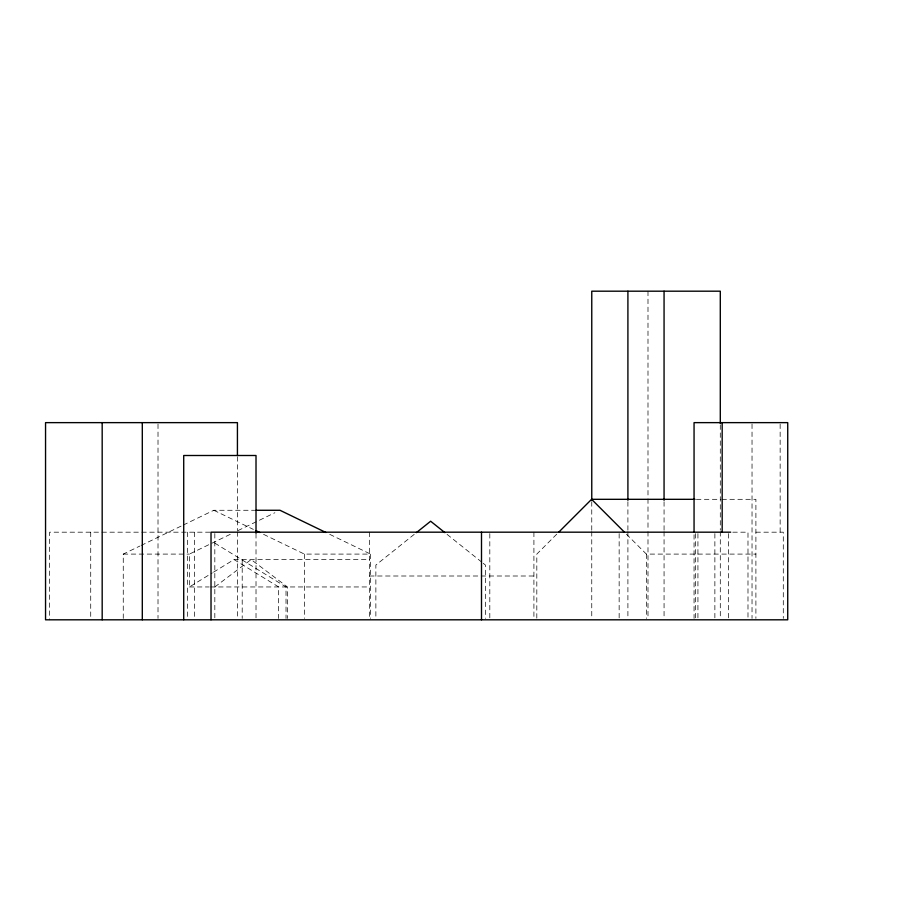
<?xml version="1.0" encoding="UTF-8"?>
<svg xmlns="http://www.w3.org/2000/svg" width="911" height="911" viewBox="0 0 911 911"><rect width="100%" height="100%" fill="white"/><g stroke="black" fill="none" stroke-linecap="round" stroke-linejoin="round"><path stroke-width="0.68" stroke-dasharray="4.55 3.42" d="M556.735 534.176L536.818 554.093L536.818 618.421M414.209 534.37L375.867 565.048L375.867 618.41M214.825 586.957L251.129 559.57L287.443 586.957L287.443 618.444M230.244 534.336L189.42 554.093L189.42 586.957L212.331 572.894M213.538 572.154L234.047 559.57L369.604 559.57M123.258 618.421L123.258 554.093L139.838 546.065M141.114 545.45L181.927 525.704M183.202 525.089L213.823 510.274L254.647 510.274M237.896 530.635L274.883 512.745M696.414 499.319L720.499 499.319M721.911 499.319L755.902 499.319L755.902 618.421M210.077 532.183L49.615 532.183L49.615 619.81M732.774 532.183L747.988 532.183L747.988 618.398M755.902 532.183L783.289 532.183L783.289 618.398M123.258 554.093L189.42 554.093M263.564 534.336L304.376 554.093L370.549 554.093L370.549 618.421M626.449 534.176L646.366 554.093L755.902 554.093M369.604 576.003L533.914 576.003M189.42 586.957L209.177 586.957M210.589 586.957L369.604 586.957M329.725 534.336L370.549 554.093M213.823 510.274L253.36 529.405M234.047 559.57L278.664 586.957L278.664 618.444M214.825 543.138L286.02 586.957L286.02 618.444M447.073 534.37L482.124 562.417M483.217 563.294L485.415 565.048L485.415 618.41M780.146 424.059L780.146 532.183M752.03 424.059L752.03 618.398M728.629 533.595L728.629 618.398M720.294 424.913L720.294 530.191M720.294 531.614L720.294 618.398M714.873 533.595L714.873 618.398M697.928 533.595L697.928 618.398M695.503 533.595L695.503 618.398M694.057 534.7L694.057 618.398M664.062 501.733L664.062 530.191M664.062 531.614L664.062 618.398M647.994 291.19L647.994 497.463M647.994 498.886L647.994 530.191M647.994 531.614L647.994 618.398M646.366 554.093L646.366 618.421M627.907 501.733L627.907 530.191M627.907 531.614L627.907 618.398M619.15 533.595L619.15 618.398M591.763 501.733L591.763 530.76M591.763 531.614L591.763 618.398M533.914 532.183L533.914 618.398M489.811 533.595L489.811 618.398M369.604 532.183L369.604 618.444M304.376 554.093L304.376 618.421M256.014 533.595L256.014 619.81M242.201 559.992L242.201 618.421M237.429 456.684L237.429 530.453M237.429 531.865L237.429 618.398M214.825 533.55L214.825 619.81M194.453 532.183L194.453 618.398M187.438 532.183L187.438 618.398M158.013 424.059L158.013 618.398M90.724 532.183L90.724 618.398"/><path stroke-width="1.37" d="M558.728 532.183L591.592 499.319L694.991 499.319M416.395 532.616L430.641 521.229L444.875 532.616M256.048 510.274L279.984 510.274L325.899 532.491M730.69 532.183L211.022 532.183L211.022 619.81M255.911 530.635L259.737 532.491M591.592 499.319L624.456 532.183M722.172 422.636L722.172 532.183M720.294 423.49L720.294 291.19L591.763 291.19L591.763 500.31M694.057 531.865L694.057 422.636L787.73 422.636L787.73 619.81L45.55 619.81L45.55 422.636L237.429 422.636L237.429 455.261M664.062 291.19L664.062 500.31M627.907 291.19L627.907 500.31M481.498 532.183L481.498 619.81M256.014 533.174L256.014 455.5L183.715 455.5L183.715 619.81M142.298 422.636L142.298 619.81M102.18 422.636L102.18 619.81"/></g></svg>
